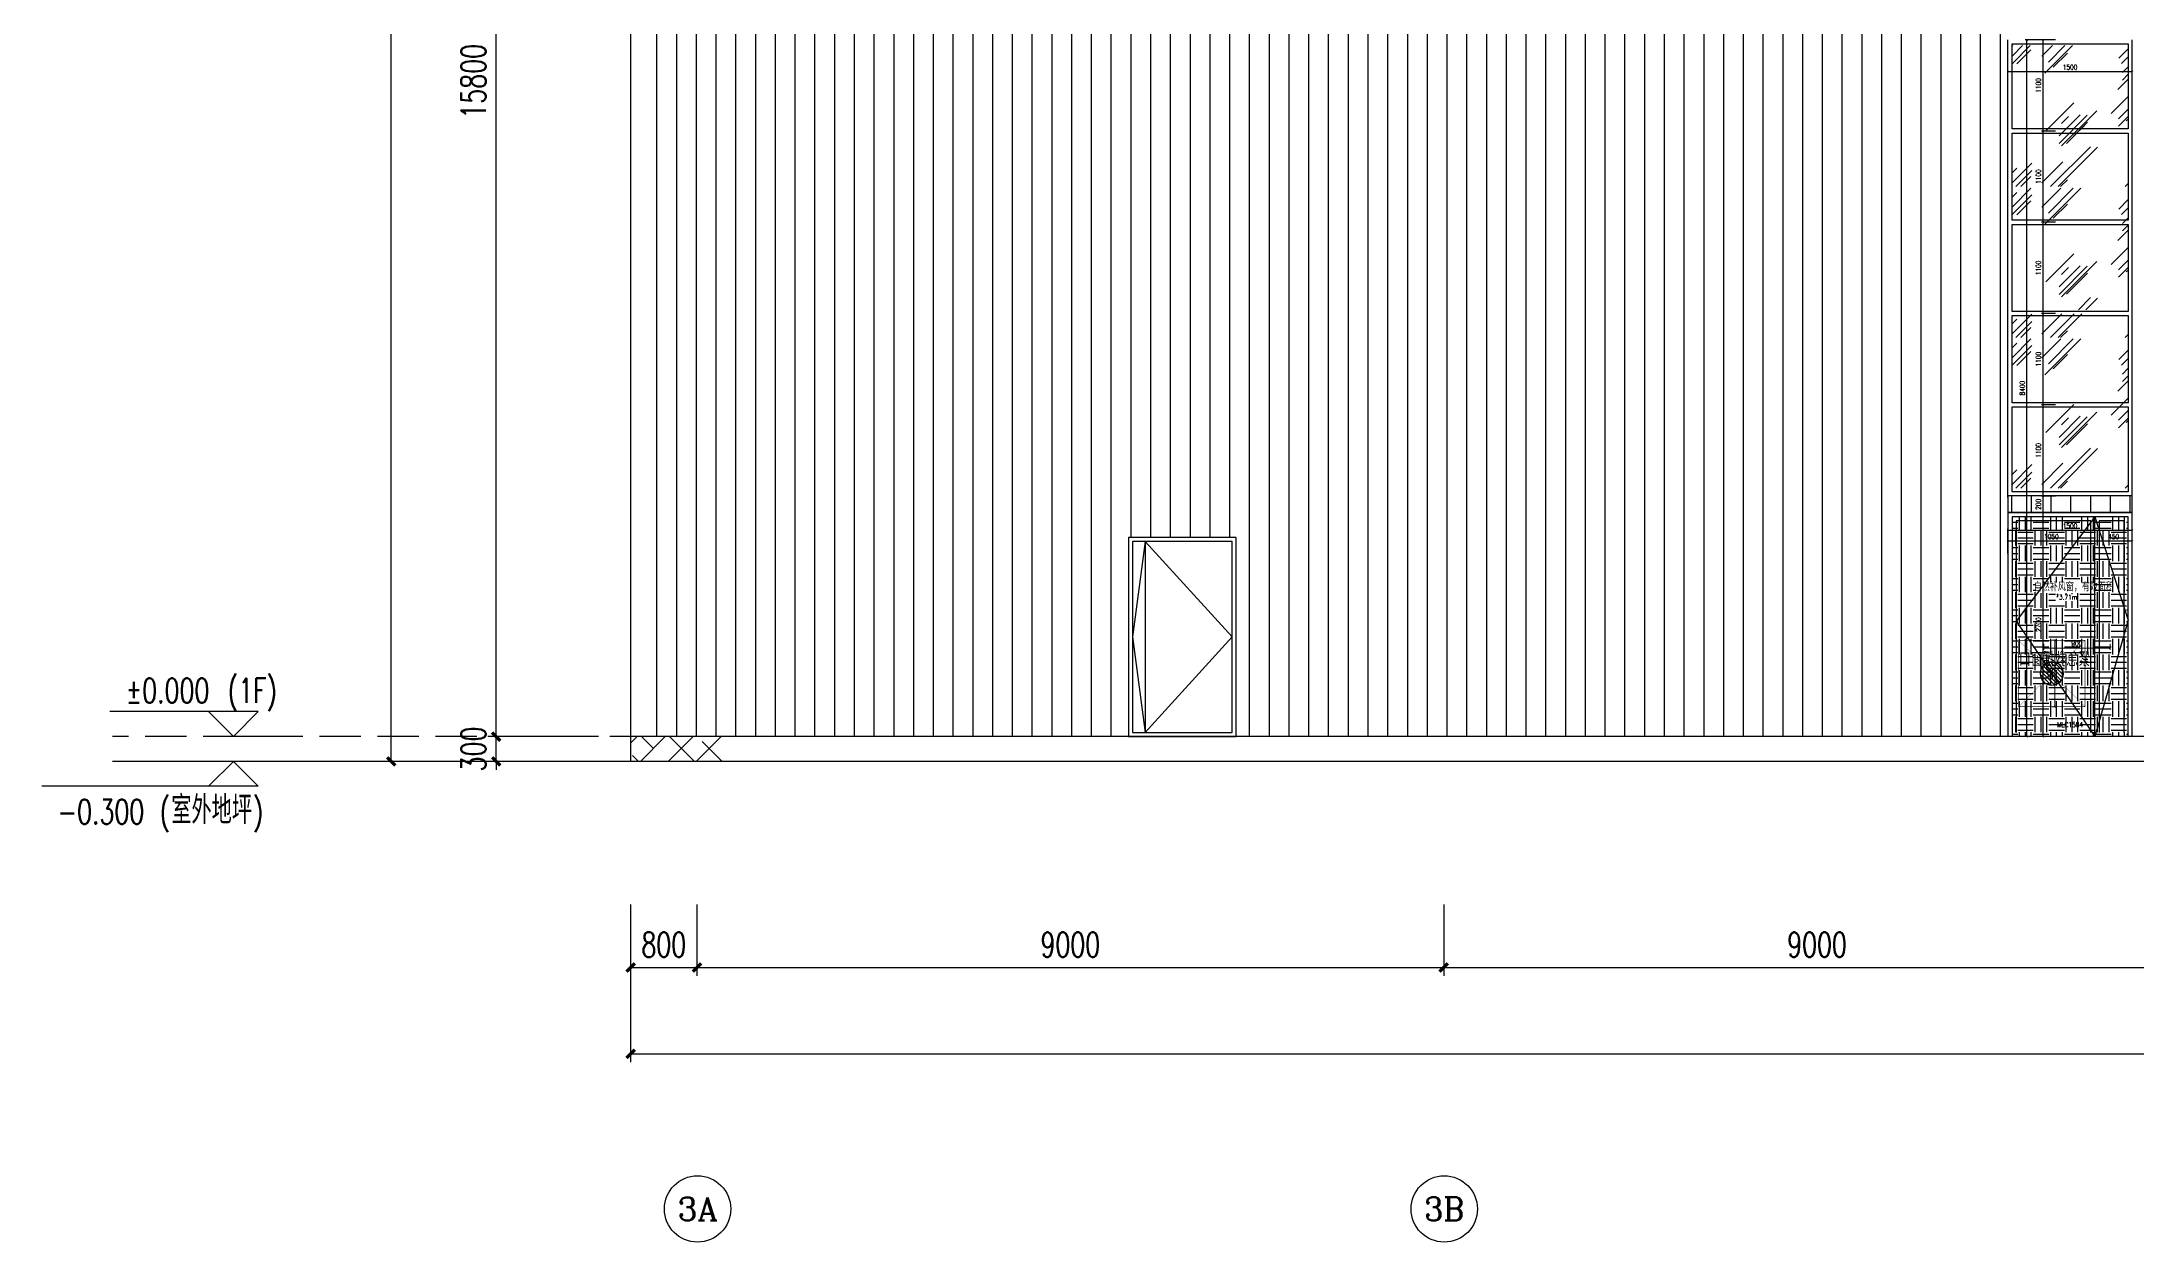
# Model space of a CAD drawing. Extents: x -2377130 to 293730, y -2 to 754590.
# Drawn here: x -24377 to 865, y 511142 to 525612 of the extents above; entities that cross this region are included whole.
import ezdxf
from ezdxf.enums import TextEntityAlignment as Align

# ---------------------------------------------------------------- set-up
doc = ezdxf.new("R2010")
doc.units = 0
doc.header["$LTSCALE"] = 1000
doc.header["$MEASUREMENT"] = 0
for name, pattern in [('__DASH', [0.35, 0.25, -0.1]), ('DASH', [0.35, 0.25, -0.1]), ('DOTE', [2.42, 2, -0.2, 0.02, -0.2])]:
    doc.linetypes.add(name, pattern=pattern)
doc.layers.get('Defpoints').update_dxf_attribs({"color": 210})
for name, color, linetype in [('A-AXIS-D', 1, 'Continuous'), ('A-AXIS-DOTE', 14, 'DOTE'), ('A-HATCH-2', 251, 'Continuous'), ('A-LIN-V', 9, 'Continuous'), ('A-WINDOW', 140, 'Continuous'), ('A-彩色打印层', 22, 'Continuous'), ('A-门窗表显示尺寸', 160, 'Continuous'), ('AS-WALL', 40, 'Continuous'), ('AXIS', 3, 'Continuous'), ('DIM_ELEV', 3, 'Continuous'), ('PUB_DIM', 3, 'Continuous'), ('PUB_TEXT', 7, 'Continuous'), ('SPACE', 7, 'Continuous'), ('SPACE_HATCH', 8, 'Continuous')]:
    doc.layers.add(name, color=color, linetype=linetype)
doc.layers.add('A-WALL-HATCH', color=8, linetype='Continuous', lineweight=13)
doc.styles.add('_TCH_AXIS', font='COMPLEX', dxfattribs={"bigfont": 'GBCBIG'})
doc.styles.add('_TCH_DIM', font='SIMPLEX', dxfattribs={"bigfont": 'GBCBIG'})
doc.styles.add('_TCH_DIM_T3', font='SIMPLEX', dxfattribs={"width": 0.705882, "bigfont": 'GBCBIG'})
doc.styles.add('_TCH_SPACE', font='SIMPLEX', dxfattribs={"height": 5, "bigfont": 'GBCBIG'})
doc.styles.add('A-DIM_T3', font='SIMPLEX', dxfattribs={"width": 0.705882, "bigfont": 'GBCBIG'})
doc.styles.add('A-STANDARD', font='SIMPLEX', dxfattribs={"bigfont": 'GBCBIG'})
doc.styles.add('STYLE1', font='')
doc.styles.get('STYLE1').set_extended_font_data('SimSun')
doc.dimstyles.new('_TCH_ARCH&&100', dxfattribs={"dimtxt": 297.5, "dimasz": 100, "dimexe": 100, "dimexo": 100, "dimgap": 126.25, "dimtad": 1, "dimdec": 0, "dimzin": 0, "dimdsep": 46, "dimtxsty": '_TCH_DIM_T3', "dimblk": 'ARCHTICK', "dimcen": 0.09, "dimclrt": 7, "dimazin": 2, "dimtfac": 1, "dimtdec": 0, "dimtix": 1, "dimtmove": 2, "dimatfit": 3, "dimfxl": 0, "dimtolj": 1, "dimtzin": 0, "dimarcsym": 0})
doc.dimstyles.new('_TCH_ARCH&&20', dxfattribs={"dimtxt": 59.5, "dimasz": 20, "dimexe": 20, "dimexo": 20, "dimgap": 25.25, "dimtad": 1, "dimdec": 0, "dimzin": 0, "dimdsep": 46, "dimtxsty": '_TCH_DIM_T3', "dimblk": 'ARCHTICK', "dimcen": 0.09, "dimclrt": 7, "dimazin": 2, "dimtfac": 1, "dimtdec": 0, "dimtix": 1, "dimtmove": 2, "dimatfit": 3, "dimfxl": 0, "dimtolj": 1, "dimtzin": 0, "dimarcsym": 0})
doc.dimstyles.new('A-DIM&&20', dxfattribs={"dimtxt": 59.5, "dimasz": 20, "dimexe": 20, "dimexo": 20, "dimgap": 25.25, "dimtad": 1, "dimdec": 0, "dimzin": 0, "dimdsep": 46, "dimtxsty": 'A-DIM_T3', "dimblk": 'ARCHTICK', "dimcen": 0.09, "dimclrt": 7, "dimazin": 2, "dimtfac": 1, "dimtdec": 0, "dimtix": 1, "dimtmove": 2, "dimatfit": 3, "dimfxl": 0, "dimtolj": 1, "dimtzin": 0, "dimarcsym": 0})

# ---------------------------------------------------------------- blocks, each defined once
blk = doc.blocks.new('_ArchTick')
at = {"color": 0, "linetype": 'ByBlock', "const_width": 0.4}
blk.add_lwpolyline([(-0.5, -0.5), (0.5, 0.5)], dxfattribs=at)
blk = doc.blocks.new('*D1897')
at = {"layer": 'A-AXIS-D', "color": 0, "lineweight": -2}
for p, q in [((-18933, 535737), (-20266, 535737)), ((-20166, 516937), (-20166, 535737)), ((-18933, 516937), (-20266, 516937))]:
    blk.add_line(p, q, dxfattribs=at)
at = {"layer": 'Defpoints', "color": 0}
for p in [(-20166, 535737), (-18833, 535737), (-18833, 516937)]:
    blk.add_point(p, dxfattribs=at)
at = {"layer": 'A-AXIS-D', "color": 0, "lineweight": -2, "xscale": 100, "yscale": 100, "zscale": 100}
for p, rotation in [((-20166, 535737), 90), ((-20166, 516937), 270)]:
    blk.add_blockref('_ArchTick', p, dxfattribs=dict(at, rotation=rotation))
at = {"layer": 'A-AXIS-D', "color": 7, "insert": (-20441, 526337), "char_height": 297.5, "attachment_point": 5, "rotation": 90, "style": '_TCH_DIM_T3'}
blk.add_mtext('\\A1;18800', dxfattribs=at)
blk = doc.blocks.new('*D1896')
at = {"layer": 'A-AXIS-D', "color": 0, "lineweight": -2}
for p, q in [((-17668, 517237), (-19001, 517237)), ((-18901, 517237), (-18901, 517337)), ((-18901, 516937), (-18901, 517237)), ((-17668, 516937), (-19001, 516937)), ((-18901, 516937), (-18901, 516837))]:
    blk.add_line(p, q, dxfattribs=at)
at = {"layer": 'Defpoints', "color": 0}
for p in [(-18901, 517237), (-17568, 517237), (-17568, 516937)]:
    blk.add_point(p, dxfattribs=at)
at = {"layer": 'A-AXIS-D', "color": 0, "lineweight": -2, "xscale": 100, "yscale": 100, "zscale": 100}
for p, rotation in [((-18901, 517237), 270), ((-18901, 516937), 90)]:
    blk.add_blockref('_ArchTick', p, dxfattribs=dict(at, rotation=rotation))
at = {"layer": 'A-AXIS-D', "color": 7, "insert": (-19176, 517087), "char_height": 297.5, "attachment_point": 5, "rotation": 90, "style": '_TCH_DIM_T3'}
blk.add_mtext('\\A1;300', dxfattribs=at)
blk = doc.blocks.new('*D1895')
at = {"layer": 'A-AXIS-D', "color": 0, "lineweight": -2}
for p, q in [((-17668, 533037), (-19001, 533037)), ((-18901, 517237), (-18901, 533037)), ((-17668, 517237), (-19001, 517237))]:
    blk.add_line(p, q, dxfattribs=at)
at = {"layer": 'Defpoints', "color": 0}
for p in [(-18901, 533037), (-17568, 533037), (-17568, 517237)]:
    blk.add_point(p, dxfattribs=at)
at = {"layer": 'A-AXIS-D', "color": 0, "lineweight": -2, "xscale": 100, "yscale": 100, "zscale": 100}
for p, rotation in [((-18901, 533037), 90), ((-18901, 517237), 270)]:
    blk.add_blockref('_ArchTick', p, dxfattribs=dict(at, rotation=rotation))
at = {"layer": 'A-AXIS-D', "color": 7, "insert": (-19176, 525137), "char_height": 297.5, "attachment_point": 5, "rotation": 90, "style": '_TCH_DIM_T3'}
blk.add_mtext('\\A1;15800', dxfattribs=at)
blk = doc.blocks.new('*D1877')
at = {"layer": 'A-AXIS-D', "color": 0, "lineweight": -2}
for p, q in [((-17281, 515211), (-17281, 513313)), ((168419, 515211), (168419, 513313)), ((-17281, 513413), (168419, 513413))]:
    blk.add_line(p, q, dxfattribs=at)
at = {"layer": 'Defpoints', "color": 0}
for p in [(-17281, 515311), (168419, 515311), (168419, 513413)]:
    blk.add_point(p, dxfattribs=at)
at = {"layer": 'A-AXIS-D', "color": 0, "lineweight": -2, "xscale": 100, "yscale": 100, "zscale": 100, "rotation": 180}
blk.add_blockref('_ArchTick', (-17281, 513413), dxfattribs=at)
at = {"layer": 'A-AXIS-D', "color": 0, "lineweight": -2, "xscale": 100, "yscale": 100, "zscale": 100}
blk.add_blockref('_ArchTick', (168419, 513413), dxfattribs=at)
at = {"layer": 'A-AXIS-D', "color": 7, "insert": (75569, 513688), "char_height": 297.5, "attachment_point": 5, "style": '_TCH_DIM_T3'}
blk.add_mtext('\\A1;185700', dxfattribs=at)
blk = doc.blocks.new('*D1857')
at = {"layer": 'A-AXIS-D', "color": 0, "lineweight": -2}
for p, q in [((-7481, 515211), (-7481, 514353)), ((1519, 515211), (1519, 514353)), ((-7481, 514453), (1519, 514453))]:
    blk.add_line(p, q, dxfattribs=at)
at = {"layer": 'Defpoints', "color": 0}
for p in [(-7481, 515311), (1519, 515311), (1519, 514453)]:
    blk.add_point(p, dxfattribs=at)
at = {"layer": 'A-AXIS-D', "color": 0, "lineweight": -2, "xscale": 100, "yscale": 100, "zscale": 100, "rotation": 180}
blk.add_blockref('_ArchTick', (-7481, 514453), dxfattribs=at)
at = {"layer": 'A-AXIS-D', "color": 0, "lineweight": -2, "xscale": 100, "yscale": 100, "zscale": 100}
blk.add_blockref('_ArchTick', (1519, 514453), dxfattribs=at)
at = {"layer": 'A-AXIS-D', "color": 7, "insert": (-2981, 514728), "char_height": 297.5, "attachment_point": 5, "style": '_TCH_DIM_T3'}
blk.add_mtext('\\A1;9000', dxfattribs=at)
blk = doc.blocks.new('*D1856')
at = {"layer": 'A-AXIS-D', "color": 0, "lineweight": -2}
for p, q in [((-16481, 515211), (-16481, 514353)), ((-7481, 515211), (-7481, 514353)), ((-16481, 514453), (-7481, 514453))]:
    blk.add_line(p, q, dxfattribs=at)
at = {"layer": 'Defpoints', "color": 0}
for p in [(-16481, 515311), (-7481, 515311), (-7481, 514453)]:
    blk.add_point(p, dxfattribs=at)
at = {"layer": 'A-AXIS-D', "color": 0, "lineweight": -2, "xscale": 100, "yscale": 100, "zscale": 100, "rotation": 180}
blk.add_blockref('_ArchTick', (-16481, 514453), dxfattribs=at)
at = {"layer": 'A-AXIS-D', "color": 0, "lineweight": -2, "xscale": 100, "yscale": 100, "zscale": 100}
blk.add_blockref('_ArchTick', (-7481, 514453), dxfattribs=at)
at = {"layer": 'A-AXIS-D', "color": 7, "insert": (-11981, 514728), "char_height": 297.5, "attachment_point": 5, "style": '_TCH_DIM_T3'}
blk.add_mtext('\\A1;9000', dxfattribs=at)
blk = doc.blocks.new('*D1855')
at = {"layer": 'A-AXIS-D', "color": 0, "lineweight": -2}
for p, q in [((-17281, 515211), (-17281, 514353)), ((-16481, 515211), (-16481, 514353)), ((-17281, 514453), (-16481, 514453))]:
    blk.add_line(p, q, dxfattribs=at)
at = {"layer": 'Defpoints', "color": 0}
for p in [(-17281, 515311), (-16481, 515311), (-16481, 514453)]:
    blk.add_point(p, dxfattribs=at)
at = {"layer": 'A-AXIS-D', "color": 0, "lineweight": -2, "xscale": 100, "yscale": 100, "zscale": 100, "rotation": 180}
blk.add_blockref('_ArchTick', (-17281, 514453), dxfattribs=at)
at = {"layer": 'A-AXIS-D', "color": 0, "lineweight": -2, "xscale": 100, "yscale": 100, "zscale": 100}
blk.add_blockref('_ArchTick', (-16481, 514453), dxfattribs=at)
at = {"layer": 'A-AXIS-D', "color": 7, "insert": (-16881, 514728), "char_height": 297.5, "attachment_point": 5, "style": '_TCH_DIM_T3'}
blk.add_mtext('\\A1;800', dxfattribs=at)
blk = doc.blocks.new('*D1640')
at = {"layer": 'A-门窗表显示尺寸', "color": 0, "lineweight": -2}
for p, q in [((-107, 520137), (-277, 520137)), ((-257, 519937), (-257, 520137)), ((-107, 519937), (-277, 519937))]:
    blk.add_line(p, q, dxfattribs=at)
at = {"layer": 'Defpoints', "color": 0}
for p in [(-257, 520137), (-87, 520137), (-87, 519937)]:
    blk.add_point(p, dxfattribs=at)
at = {"layer": 'A-门窗表显示尺寸', "color": 0, "lineweight": -2, "xscale": 20, "yscale": 20, "zscale": 20}
for p, rotation in [((-257, 520137), 90), ((-257, 519937), 270)]:
    blk.add_blockref('_ArchTick', p, dxfattribs=dict(at, rotation=rotation))
at = {"layer": 'A-门窗表显示尺寸', "color": 7, "insert": (-312, 520037), "char_height": 59.5, "attachment_point": 5, "rotation": 90, "style": '_TCH_DIM_T3'}
blk.add_mtext('\\A1;200', dxfattribs=at)
blk = doc.blocks.new('*D1641')
at = {"layer": 'A-门窗表显示尺寸', "color": 0, "lineweight": -2}
for p, q in [((-107, 521237), (-277, 521237)), ((-257, 520137), (-257, 521237)), ((-107, 520137), (-277, 520137))]:
    blk.add_line(p, q, dxfattribs=at)
at = {"layer": 'Defpoints', "color": 0}
for p in [(-257, 521237), (-87, 521237), (-87, 520137)]:
    blk.add_point(p, dxfattribs=at)
at = {"layer": 'A-门窗表显示尺寸', "color": 0, "lineweight": -2, "xscale": 20, "yscale": 20, "zscale": 20}
for p, rotation in [((-257, 521237), 90), ((-257, 520137), 270)]:
    blk.add_blockref('_ArchTick', p, dxfattribs=dict(at, rotation=rotation))
at = {"layer": 'A-门窗表显示尺寸', "color": 7, "insert": (-312, 520687), "char_height": 59.5, "attachment_point": 5, "rotation": 90, "style": '_TCH_DIM_T3'}
blk.add_mtext('\\A1;1100', dxfattribs=at)
blk = doc.blocks.new('*D1642')
at = {"layer": 'A-门窗表显示尺寸', "color": 0, "lineweight": -2}
for p, q in [((-107, 522337), (-277, 522337)), ((-257, 521237), (-257, 522337)), ((-107, 521237), (-277, 521237))]:
    blk.add_line(p, q, dxfattribs=at)
at = {"layer": 'Defpoints', "color": 0}
for p in [(-257, 522337), (-87, 522337), (-87, 521237)]:
    blk.add_point(p, dxfattribs=at)
at = {"layer": 'A-门窗表显示尺寸', "color": 0, "lineweight": -2, "xscale": 20, "yscale": 20, "zscale": 20}
for p, rotation in [((-257, 522337), 90), ((-257, 521237), 270)]:
    blk.add_blockref('_ArchTick', p, dxfattribs=dict(at, rotation=rotation))
at = {"layer": 'A-门窗表显示尺寸', "color": 7, "insert": (-312, 521787), "char_height": 59.5, "attachment_point": 5, "rotation": 90, "style": '_TCH_DIM_T3'}
blk.add_mtext('\\A1;1100', dxfattribs=at)
blk = doc.blocks.new('*D1643')
at = {"layer": 'A-门窗表显示尺寸', "color": 0, "lineweight": -2}
for p, q in [((-107, 523437), (-277, 523437)), ((-257, 522337), (-257, 523437)), ((-107, 522337), (-277, 522337))]:
    blk.add_line(p, q, dxfattribs=at)
at = {"layer": 'Defpoints', "color": 0}
for p in [(-257, 523437), (-87, 523437), (-87, 522337)]:
    blk.add_point(p, dxfattribs=at)
at = {"layer": 'A-门窗表显示尺寸', "color": 0, "lineweight": -2, "xscale": 20, "yscale": 20, "zscale": 20}
for p, rotation in [((-257, 523437), 90), ((-257, 522337), 270)]:
    blk.add_blockref('_ArchTick', p, dxfattribs=dict(at, rotation=rotation))
at = {"layer": 'A-门窗表显示尺寸', "color": 7, "insert": (-312, 522887), "char_height": 59.5, "attachment_point": 5, "rotation": 90, "style": '_TCH_DIM_T3'}
blk.add_mtext('\\A1;1100', dxfattribs=at)
blk = doc.blocks.new('*D1644')
at = {"layer": 'A-门窗表显示尺寸', "color": 0, "lineweight": -2}
for p, q in [((-107, 524537), (-277, 524537)), ((-257, 523437), (-257, 524537)), ((-107, 523437), (-277, 523437))]:
    blk.add_line(p, q, dxfattribs=at)
at = {"layer": 'Defpoints', "color": 0}
for p in [(-257, 524537), (-87, 524537), (-87, 523437)]:
    blk.add_point(p, dxfattribs=at)
at = {"layer": 'A-门窗表显示尺寸', "color": 0, "lineweight": -2, "xscale": 20, "yscale": 20, "zscale": 20}
for p, rotation in [((-257, 524537), 90), ((-257, 523437), 270)]:
    blk.add_blockref('_ArchTick', p, dxfattribs=dict(at, rotation=rotation))
at = {"layer": 'A-门窗表显示尺寸', "color": 7, "insert": (-312, 523987), "char_height": 59.5, "attachment_point": 5, "rotation": 90, "style": '_TCH_DIM_T3'}
blk.add_mtext('\\A1;1100', dxfattribs=at)
blk = doc.blocks.new('*D1645')
at = {"layer": 'A-门窗表显示尺寸', "color": 0, "lineweight": -2}
for p, q in [((-107, 525637), (-277, 525637)), ((-257, 524537), (-257, 525637)), ((-107, 524537), (-277, 524537))]:
    blk.add_line(p, q, dxfattribs=at)
at = {"layer": 'Defpoints', "color": 0}
for p in [(-257, 525637), (-87, 525637), (-87, 524537)]:
    blk.add_point(p, dxfattribs=at)
at = {"layer": 'A-门窗表显示尺寸', "color": 0, "lineweight": -2, "xscale": 20, "yscale": 20, "zscale": 20}
for p, rotation in [((-257, 525637), 90), ((-257, 524537), 270)]:
    blk.add_blockref('_ArchTick', p, dxfattribs=dict(at, rotation=rotation))
at = {"layer": 'A-门窗表显示尺寸', "color": 7, "insert": (-312, 525087), "char_height": 59.5, "attachment_point": 5, "rotation": 90, "style": '_TCH_DIM_T3'}
blk.add_mtext('\\A1;1100', dxfattribs=at)
blk = doc.blocks.new('*D1646')
at = {"layer": 'A-门窗表显示尺寸', "color": 0, "lineweight": -2}
for p, q in [((-127, 525637), (-471, 525637)), ((-451, 517237), (-451, 525637)), ((-127, 517237), (-471, 517237))]:
    blk.add_line(p, q, dxfattribs=at)
at = {"layer": 'Defpoints', "color": 0}
for p in [(-451, 525637), (-107, 525637), (-107, 517237)]:
    blk.add_point(p, dxfattribs=at)
at = {"layer": 'A-门窗表显示尺寸', "color": 0, "lineweight": -2, "xscale": 20, "yscale": 20, "zscale": 20}
for p, rotation in [((-451, 525637), 90), ((-451, 517237), 270)]:
    blk.add_blockref('_ArchTick', p, dxfattribs=dict(at, rotation=rotation))
at = {"layer": 'A-门窗表显示尺寸', "color": 7, "insert": (-506, 521437), "char_height": 59.5, "attachment_point": 5, "rotation": 90, "style": '_TCH_DIM_T3'}
blk.add_mtext('\\A1;8400', dxfattribs=at)
blk = doc.blocks.new('*D1647')
at = {"layer": 'A-门窗表显示尺寸', "color": 0, "lineweight": -2}
for p, q in [((-681, 525103), (-681, 525272)), ((819, 525252), (-681, 525252)), ((819, 525103), (819, 525272))]:
    blk.add_line(p, q, dxfattribs=at)
at = {"layer": 'Defpoints', "color": 0}
for p in [(-681, 525252), (-681, 525083), (819, 525083)]:
    blk.add_point(p, dxfattribs=at)
at = {"layer": 'A-门窗表显示尺寸', "color": 0, "lineweight": -2, "xscale": 20, "yscale": 20, "zscale": 20, "rotation": 180}
blk.add_blockref('_ArchTick', (-681, 525252), dxfattribs=at)
at = {"layer": 'A-门窗表显示尺寸', "color": 0, "lineweight": -2, "xscale": 20, "yscale": 20, "zscale": 20}
blk.add_blockref('_ArchTick', (819, 525252), dxfattribs=at)
at = {"layer": 'A-门窗表显示尺寸', "color": 7, "insert": (69, 525307), "char_height": 59.5, "attachment_point": 5, "style": 'A-DIM_T3'}
blk.add_mtext('\\A1;1500', dxfattribs=at)
blk = doc.blocks.new('*D636')
at = {"layer": 'Defpoints', "color": 0}
for p in [(-1646821, 507410), (-1646021, 507410), (-1646021, 507337)]:
    blk.add_point(p, dxfattribs=at)
at = {"layer": 'PUB_DIM', "color": 0, "lineweight": -2}
for p, q in [((-1646821, 507390), (-1646821, 507317)), ((-1646021, 507390), (-1646021, 507317)), ((-1646821, 507337), (-1646021, 507337))]:
    blk.add_line(p, q, dxfattribs=at)
at = {"layer": 'PUB_DIM', "color": 0, "lineweight": -2, "xscale": 20, "yscale": 20, "zscale": 20, "rotation": 180}
blk.add_blockref('_ArchTick', (-1646821, 507337), dxfattribs=at)
at = {"layer": 'PUB_DIM', "color": 0, "lineweight": -2, "xscale": 20, "yscale": 20, "zscale": 20}
blk.add_blockref('_ArchTick', (-1646021, 507337), dxfattribs=at)
at = {"layer": 'PUB_DIM', "color": 7, "insert": (-1646421, 507392), "char_height": 59.5, "attachment_point": 5, "style": '_TCH_DIM_T3'}
blk.add_mtext('\\A1;800', dxfattribs=at)
blk = doc.blocks.new('*D637')
at = {"layer": 'Defpoints', "color": 0}
for p in [(-1646740, 507431), (-1646688, 507431), (-1646740, 506631)]:
    blk.add_point(p, dxfattribs=at)
at = {"layer": 'PUB_DIM', "color": 0, "lineweight": -2}
for p, q in [((-1646720, 507431), (-1646668, 507431)), ((-1646688, 506631), (-1646688, 507431)), ((-1646720, 506631), (-1646668, 506631))]:
    blk.add_line(p, q, dxfattribs=at)
at = {"layer": 'PUB_DIM', "color": 0, "lineweight": -2, "xscale": 20, "yscale": 20, "zscale": 20}
for p, rotation in [((-1646688, 507431), 90), ((-1646688, 506631), 270)]:
    blk.add_blockref('_ArchTick', p, dxfattribs=dict(at, rotation=rotation))
at = {"layer": 'PUB_DIM', "color": 7, "insert": (-1646743, 507031), "char_height": 59.5, "attachment_point": 5, "rotation": 90, "style": '_TCH_DIM_T3'}
blk.add_mtext('\\A1;800', dxfattribs=at)
blk = doc.blocks.new('*D1648')
at = {"layer": 'A-门窗表显示尺寸', "color": 0, "lineweight": -2}
for p, q in [((-121, 519937), (-277, 519937)), ((-257, 517237), (-257, 519937)), ((-121, 517237), (-277, 517237))]:
    blk.add_line(p, q, dxfattribs=at)
at = {"layer": 'Defpoints', "color": 0}
for p in [(-257, 519937), (-101, 519937), (-101, 517237)]:
    blk.add_point(p, dxfattribs=at)
at = {"layer": 'A-门窗表显示尺寸', "color": 0, "lineweight": -2, "xscale": 20, "yscale": 20, "zscale": 20}
for p, rotation in [((-257, 519937), 90), ((-257, 517237), 270)]:
    blk.add_blockref('_ArchTick', p, dxfattribs=dict(at, rotation=rotation))
at = {"layer": 'A-门窗表显示尺寸', "color": 7, "insert": (-312, 518587), "char_height": 59.5, "attachment_point": 5, "rotation": 90, "style": 'A-DIM_T3'}
blk.add_mtext('\\A1;2700', dxfattribs=at)
blk = doc.blocks.new('*D1649')
at = {"layer": 'A-门窗表显示尺寸', "color": 0, "lineweight": -2}
for p, q in [((369, 519443), (369, 519612)), ((819, 519592), (369, 519592)), ((819, 519443), (819, 519612))]:
    blk.add_line(p, q, dxfattribs=at)
at = {"layer": 'Defpoints', "color": 0}
for p in [(369, 519592), (369, 519423), (819, 519423)]:
    blk.add_point(p, dxfattribs=at)
at = {"layer": 'A-门窗表显示尺寸', "color": 0, "lineweight": -2, "xscale": 20, "yscale": 20, "zscale": 20, "rotation": 180}
blk.add_blockref('_ArchTick', (369, 519592), dxfattribs=at)
at = {"layer": 'A-门窗表显示尺寸', "color": 0, "lineweight": -2, "xscale": 20, "yscale": 20, "zscale": 20}
blk.add_blockref('_ArchTick', (819, 519592), dxfattribs=at)
at = {"layer": 'A-门窗表显示尺寸', "color": 7, "insert": (594, 519647), "char_height": 59.5, "attachment_point": 5, "style": 'A-DIM_T3'}
blk.add_mtext('\\A1;450', dxfattribs=at)
blk = doc.blocks.new('*D1650')
at = {"layer": 'A-门窗表显示尺寸', "color": 0, "lineweight": -2}
for p, q in [((-681, 519443), (-681, 519612)), ((369, 519592), (-681, 519592)), ((369, 519443), (369, 519612))]:
    blk.add_line(p, q, dxfattribs=at)
at = {"layer": 'Defpoints', "color": 0}
for p in [(-681, 519592), (-681, 519423), (369, 519423)]:
    blk.add_point(p, dxfattribs=at)
at = {"layer": 'A-门窗表显示尺寸', "color": 0, "lineweight": -2, "xscale": 20, "yscale": 20, "zscale": 20}
for p, rotation in [((-681, 519592), 180.0000000000032), ((369, 519592), 3.117506253147439e-12)]:
    blk.add_blockref('_ArchTick', p, dxfattribs=dict(at, rotation=rotation))
at = {"layer": 'A-门窗表显示尺寸', "color": 7, "insert": (-156, 519647), "char_height": 59.5, "attachment_point": 5, "style": 'A-DIM_T3'}
blk.add_mtext('\\A1;1050', dxfattribs=at)
blk = doc.blocks.new('*D1651')
at = {"layer": 'A-门窗表显示尺寸', "color": 0, "lineweight": -2}
for p, q in [((-681, 519573), (-681, 519742)), ((819, 519573), (819, 519742)), ((819, 519722), (-681, 519722))]:
    blk.add_line(p, q, dxfattribs=at)
at = {"layer": 'Defpoints', "color": 0}
for p in [(-681, 519722), (-681, 519553), (819, 519553)]:
    blk.add_point(p, dxfattribs=at)
at = {"layer": 'A-门窗表显示尺寸', "color": 0, "lineweight": -2, "xscale": 20, "yscale": 20, "zscale": 20}
for p, rotation in [((-681, 519722), 180.0000000000022), ((819, 519722), 2.238209617644316e-12)]:
    blk.add_blockref('_ArchTick', p, dxfattribs=dict(at, rotation=rotation))
at = {"layer": 'A-门窗表显示尺寸', "color": 7, "insert": (69, 519777), "char_height": 59.5, "attachment_point": 5, "style": 'A-DIM_T3'}
blk.add_mtext('\\A1;1500', dxfattribs=at)
blk = doc.blocks.new('w4243')
at = {"layer": 'A-彩色打印层'}
h = blk.add_hatch(dxfattribs=at)
h.set_pattern_fill('ANSI31', color=8, scale=20)
h.set_pattern_definition([(45, (-3059238.806, -1095315.762), (-22.4506403, 22.4506403), [])])
edge = h.paths.add_edge_path()
edge.add_arc((-1646421.1, 507031.1), 140.7, 0, 360)
at = {"layer": 'A-彩色打印层', "color": 8, "linetype": 'DASH', "const_width": 5}
blk.add_lwpolyline([(-1646821.1, 507431.1), (-1646021.1, 507431.1), (-1646021.1, 506631.1), (-1646821.1, 506631.1)], close=True, dxfattribs=at)
for points in [[(-1646821.1, 507431.1), (-1646021.1, 506631.1)], [(-1646021.1, 507431.1), (-1646821.1, 506631.1)]]:
    blk.add_lwpolyline(points, dxfattribs=at)
at = {"layer": 'A-彩色打印层', "color": 8, "ltscale": 0.5}
blk.add_circle((-1646421.1, 507031.1), 140.7, dxfattribs=at)
at = {"layer": 'AXIS', "color": 8, "linetype": 'Continuous', "style": 'STYLE1', "width": 0.7}
blk.add_text('紧急救援窗口', height=150, dxfattribs=at).set_placement((-1646882.7, 507134))
at = {"layer": 'PUB_DIM', "color": 8}
for p1, p2, distance, picture, middle in [((-1646821.1, 507410), (-1646021.1, 507410), -73.3, '*D636', (-1646421.1, 507391.7)), ((-1646739.9, 506631.1), (-1646739.9, 507431.1), -51.4, '*D637', (-1646743.4, 507031.1))]:
    dim = blk.add_aligned_dim(p1=p1, p2=p2, distance=distance, dimstyle='_TCH_ARCH&&20', dxfattribs=at)
    dim.commit()
    dim.dimension.update_dxf_attribs({"geometry": picture, "text_midpoint": middle})

msp = doc.modelspace()

# ---------------------------------------------------------------- hatches: boundary and pattern name
at = {"layer": 'A-HATCH-2'}
h = msp.add_hatch(dxfattribs=at)
h.set_pattern_fill('ANSI31', color=8, scale=150, angle=45)
h.set_pattern_definition([(90, (-63500, -100), (-238.125, 0), [])])
h.paths.add_polyline_path([(819.3, 520137.5), (-680.7, 520137.5), (-680.7, 519937.5), (819.3, 519937.5)])
at = {"layer": 'A-WALL-HATCH'}
h = msp.add_hatch(dxfattribs=at)
h.set_pattern_fill('玻璃2', color=8, scale=100)
h.set_pattern_definition([(45, (2950370, 40), (0, 1527.35065), [600, -360, 600, -360, 240, -523.28157]), (45, (2950340, 70), (0, 1527.35065), [480, -600, 360, -360, 420, -463.28157]), (45, (2950340, 160), (0, 1527.35065), [360, -720, 240, -360, 540, -463.28157]), (45, (2950430, 70), (0, 1527.35065), [360, -720, 300, -1303.2815]), (45, (2950520, 160), (0, 1527.35065), [180, -900, 120, -1483.2815]), (45, (2950370, 310), (0, 1527.35065), [120, -900, 120, -480, 300, -763.28157]), (45, (2950910, 220), (0, 1527.35065), [600, -900, 720, -475.28157]), (45, (2950910, 130), (0, 1527.35065), [840, -600, 900, -355.28157]), (45, (2951060, 250), (0, -1697.05627), [600, -840, 480, -763.28157]), (45, (2950970, 430), (0, 1527.35065), [300, -1200, 360, -823.28157]), (45, (2951150, 340), (0, 1527.35065), [240, -1200, 240, -1003.2815])])
h.paths.add_polyline_path([(769.3, 523867.5), (-630.7, 523867.5), (-630.7, 525567.5), (769.3, 525567.5)])
h = msp.add_hatch(dxfattribs=at)
h.set_pattern_fill('玻璃2', color=8, scale=100)
h.set_pattern_definition([(45, (2950370, -1780), (0, 1527.35065), [600, -360, 600, -360, 240, -523.28157]), (45, (2950340, -1750), (0, 1527.35065), [480, -600, 360, -360, 420, -463.28157]), (45, (2950340, -1660), (0, 1527.35065), [360, -720, 240, -360, 540, -463.28157]), (45, (2950430, -1750), (0, 1527.35065), [360, -720, 300, -1303.2815]), (45, (2950520, -1660), (0, 1527.35065), [180, -900, 120, -1483.2815]), (45, (2950370, -1510), (0, 1527.35065), [120, -900, 120, -480, 300, -763.28157]), (45, (2950910, -1600), (0, 1527.35065), [600, -900, 720, -475.28157]), (45, (2950910, -1690), (0, 1527.35065), [840, -600, 900, -355.28157]), (45, (2951060, -1570), (0, -1697.05627), [600, -840, 480, -763.28157]), (45, (2950970, -1390), (0, 1527.35065), [300, -1200, 360, -823.28157]), (45, (2951150, -1480), (0, 1527.35065), [240, -1200, 240, -1003.2815])])
h.paths.add_polyline_path([(-630.7, 522332.5), (769.3, 522332.5), (769.3, 522047.5), (-630.7, 522047.5)])
h.paths.add_polyline_path([(769.3, 522382.5), (-630.7, 522382.5), (-630.7, 523847.5), (769.3, 523847.5)])
h = msp.add_hatch(dxfattribs=at)
h.set_pattern_fill('玻璃2', color=8, scale=100)
h.set_pattern_definition([(45, (2950370, -3595), (0, 1527.35065), [600, -360, 600, -360, 240, -523.28157]), (45, (2950340, -3565), (0, 1527.35065), [480, -600, 360, -360, 420, -463.28157]), (45, (2950340, -3475), (0, 1527.35065), [360, -720, 240, -360, 540, -463.28157]), (45, (2950430, -3565), (0, 1527.35065), [360, -720, 300, -1303.2815]), (45, (2950520, -3475), (0, 1527.35065), [180, -900, 120, -1483.2815]), (45, (2950370, -3325), (0, 1527.35065), [120, -900, 120, -480, 300, -763.28157]), (45, (2950910, -3415), (0, 1527.35065), [600, -900, 720, -475.28157]), (45, (2950910, -3505), (0, 1527.35065), [840, -600, 900, -355.28157]), (45, (2951060, -3385), (0, -1697.05627), [600, -840, 480, -763.28157]), (45, (2950970, -3205), (0, 1527.35065), [300, -1200, 360, -823.28157]), (45, (2951150, -3295), (0, 1527.35065), [240, -1200, 240, -1003.2815])])
h.paths.add_polyline_path([(769.3, 520232.5), (-630.7, 520232.5), (-630.7, 522032.5), (769.3, 522032.5)])
at = {"layer": 'SPACE_HATCH'}
h = msp.add_hatch(dxfattribs=at)
h.set_pattern_fill('土壤', color=8, scale=50, style=0)
h.set_pattern_definition([(0, (0, 0), (187.5, 187.5), [187.5, -187.5]), (0, (0, 70.31), (187.5, 187.5), [187.5, -187.5]), (0, (0, 140.62), (187.5, 187.5), [187.5, -187.5]), (90, (23.44, 164.06), (-187.5, 187.5), [187.5, -187.5]), (90, (93.75, 164.06), (-187.5, 187.5), [187.5, -187.5]), (90, (164.06, 164.06), (-187.5, 187.5), [187.5, -187.5])])
h.paths.add_polyline_path([(-630.7, 517237.5), (769.3, 517237.5), (769.3, 519887.5), (-630.7, 519887.5)])
h.paths.add_polyline_path([(359.6, 518964), (-344.9, 518964), (-344.9, 519094), (359.6, 519094)])
h.paths.add_polyline_path([(120.7, 518870.8), (-104.7, 518870.8), (-104.7, 518955), (120.7, 518955)])

# ---------------------------------------------------------------- linework, layer by layer
at = {"layer": 'A-AXIS-D', "color": 8}
for centre in [(-16474.4, 511541.7), (-7474.4, 511541.7)]:
    msp.add_circle(centre, 400, dxfattribs=at)
at = {"layer": 'A-AXIS-DOTE', "color": 8, "linetype": '__DASH', "ltscale": 2}
msp.add_line((176167.5, 517237.5), (-23524.5, 517237.5), dxfattribs=at)
at = {"layer": 'A-HATCH-2', "color": 8, "linetype": 'Continuous'}
for p, q in [((-16963.8, 517237.5), (-16963.8, 535687.5)), ((-16725.7, 517237.5), (-16725.7, 535687.5)), ((-16487.5, 517237.5), (-16487.5, 535687.5)), ((-16249.4, 517237.5), (-16249.4, 535687.5)), ((-16011.3, 517237.5), (-16011.3, 535687.5)), ((-15773.2, 517237.5), (-15773.2, 535687.5)), ((-15535, 517237.5), (-15535, 535687.5)), ((-15296.9, 517237.5), (-15296.9, 535687.5)), ((-15058.8, 517237.5), (-15058.8, 535687.5)), ((-14820.7, 517237.5), (-14820.7, 535687.5)), ((-14582.5, 517237.5), (-14582.5, 535687.5)), ((-14344.4, 517237.5), (-14344.4, 535687.5)), ((-14106.3, 517237.5), (-14106.3, 535687.5)), ((-13868.2, 517237.5), (-13868.2, 535687.5)), ((-13630, 517237.5), (-13630, 535687.5)), ((-13391.9, 517237.5), (-13391.9, 535687.5)), ((-13153.8, 517237.5), (-13153.8, 535687.5)), ((-12915.7, 517237.5), (-12915.7, 535687.5)), ((-12677.5, 517237.5), (-12677.5, 535687.5)), ((-12439.4, 517237.5), (-12439.4, 535687.5)), ((-12201.3, 517237.5), (-12201.3, 535687.5)), ((-11963.2, 517237.5), (-11963.2, 535687.5)), ((-11725, 517237.5), (-11725, 535687.5)), ((-11486.9, 517237.5), (-11486.9, 535687.5)), ((-11248.8, 519637.5), (-11248.8, 535687.5)), ((-11010.7, 519637.5), (-11010.7, 535687.5)), ((-10772.5, 519637.5), (-10772.5, 535687.5)), ((-10534.4, 519637.5), (-10534.4, 535687.5)), ((-10296.3, 519637.5), (-10296.3, 535687.5)), ((-10058.2, 519637.5), (-10058.2, 535687.5)), ((-9820, 517237.5), (-9820, 535687.5)), ((-9581.9, 517237.5), (-9581.9, 535687.5)), ((-9343.8, 517237.5), (-9343.8, 535687.5)), ((-9105.7, 517237.5), (-9105.7, 535687.5)), ((-8867.5, 517237.5), (-8867.5, 535687.5)), ((-8629.4, 517237.5), (-8629.4, 535687.5)), ((-8391.3, 517237.5), (-8391.3, 535687.5)), ((-8153.2, 517237.5), (-8153.2, 535687.5)), ((-7915, 517237.5), (-7915, 535687.5)), ((-7676.9, 517237.5), (-7676.9, 535687.5)), ((-7438.8, 517237.5), (-7438.8, 535687.5)), ((-7200.7, 517237.5), (-7200.7, 535687.5)), ((-6962.5, 517237.5), (-6962.5, 535687.5)), ((-6724.4, 517237.5), (-6724.4, 535687.5)), ((-6486.3, 517237.5), (-6486.3, 535687.5)), ((-6248.2, 517237.5), (-6248.2, 535687.5)), ((-6010, 517237.5), (-6010, 535687.5)), ((-5771.9, 517237.5), (-5771.9, 535687.5)), ((-5533.8, 517237.5), (-5533.8, 535687.5)), ((-5295.7, 517237.5), (-5295.7, 535687.5)), ((-5057.5, 517237.5), (-5057.5, 535687.5)), ((-4819.4, 517237.5), (-4819.4, 535687.5)), ((-4581.3, 517237.5), (-4581.3, 535687.5)), ((-4343.2, 517237.5), (-4343.2, 535687.5)), ((-4105, 517237.5), (-4105, 535687.5)), ((-3866.9, 517237.5), (-3866.9, 535687.5)), ((-3628.8, 517237.5), (-3628.8, 535687.5)), ((-3390.7, 517237.5), (-3390.7, 535687.5)), ((-3152.5, 517237.5), (-3152.5, 535687.5)), ((-2914.4, 517237.5), (-2914.4, 535687.5)), ((-2676.3, 517237.5), (-2676.3, 535687.5)), ((-2438.2, 517237.5), (-2438.2, 535687.5)), ((-2200, 517237.5), (-2200, 535687.5)), ((-1961.9, 517237.5), (-1961.9, 535687.5)), ((-1723.8, 517237.5), (-1723.8, 535687.5)), ((-1485.7, 517237.5), (-1485.7, 535687.5)), ((-1247.5, 517237.5), (-1247.5, 535687.5)), ((-1009.4, 517237.5), (-1009.4, 535687.5)), ((-771.3, 517237.5), (-771.3, 535687.5)), ((-17280.7, 517156.8), (-17200, 517237.5)), ((-17163.3, 516937.5), (-16863.3, 517237.5)), ((-17006.4, 517094.4), (-17149.4, 517237.5)), ((-16826.5, 516937.5), (-16526.5, 517237.5)), ((-16512.7, 516937.5), (-16812.7, 517237.5)), ((-16489.8, 516937.5), (-16189.8, 517237.5)), ((-17186.2, 516937.5), (-17258.9, 517010.2)), ((-16175.9, 516937.5), (-16417, 517178.6))]:
    msp.add_line(p, q, dxfattribs=at)
at = {"layer": 'A-HATCH-2', "color": 8}
msp.add_lwpolyline([(-11080.7, 519587.5), (-11230.7, 518437.5), (-11080.7, 517287.5), (-10030.7, 518437.5), (-11080.7, 519587.5)], dxfattribs=at)
at = {"layer": 'A-LIN-V', "color": 8}
for p, q in [((-17280.7, 535737.5), (-17280.7, 516937.5)), ((819.3, 520137.5), (-580.7, 520137.5)), ((168419.3, 517237.5), (-17280.7, 517237.5))]:
    msp.add_line(p, q, dxfattribs=at)
at = {"layer": 'A-WALL-HATCH', "color": 8}
msp.add_line((-456.7, 519937.5), (-456.7, 520137.5), dxfattribs=at)
at = {"layer": 'A-WINDOW', "color": 8}
for p, q in [((-680.7, 520117.5), (-680.7, 525637.5)), ((819.3, 520117.5), (819.3, 525637.5)), ((819.3, 520137.5), (-680.7, 520137.5)), ((819.3, 519937.5), (-680.7, 519937.5)), ((-680.7, 519937.5), (-680.7, 517237.5)), ((369.3, 519887.5), (-630.7, 519887.5)), ((-630.7, 519887.5), (-630.7, 517237.5)), ((318.9, 519837.5), (-580.7, 519837.5)), ((-580.7, 519837.5), (-580.7, 517287.5)), ((318.9, 517287.5), (318.9, 519837.5)), ((369.3, 517237.5), (369.3, 519887.5)), ((769.3, 519887.5), (369.3, 519887.5)), ((419.3, 519837.5), (419.3, 517287.5)), ((719.3, 519837.5), (419.3, 519837.5)), ((719.3, 517287.5), (719.3, 519837.5)), ((769.3, 517237.5), (769.3, 519887.5)), ((819.3, 517237.5), (819.3, 519937.5)), ((-11080.7, 519587.5), (-11080.7, 517287.5))]:
    msp.add_line(p, q, dxfattribs=at)
for points in [[(769.3, 524562.5), (-630.7, 524562.5), (-630.7, 525587.5), (769.3, 525587.5)], [(769.3, 523462.5), (-630.7, 523462.5), (-630.7, 524512.5), (769.3, 524512.5)], [(769.3, 522362.5), (-630.7, 522362.5), (-630.7, 523412.5), (769.3, 523412.5)], [(769.3, 522312.5), (769.3, 521262.5), (-630.7, 521262.5), (-630.7, 522312.5)], [(769.3, 520187.5), (-630.7, 520187.5), (-630.7, 521212.5), (769.3, 521212.5)], [(819.3, 520137.5), (-680.7, 520137.5), (-680.7, 519937.5), (819.3, 519937.5)], [(-11280.7, 519637.5), (-11280.7, 517237.5), (-9980.7, 517237.5), (-9980.7, 519637.5)], [(-11230.7, 519587.5), (-11230.7, 517287.5), (-10030.7, 517287.5), (-10030.7, 519587.5)]]:
    msp.add_lwpolyline(points, close=True, dxfattribs=at)
for points in [[(369.3, 519887.5), (-580.7, 518630), (369.3, 517237.5)], [(369.3, 519887.5), (769.3, 518640), (369.3, 517237.5)]]:
    msp.add_lwpolyline(points, dxfattribs=at)
at = {"layer": 'AS-WALL', "color": 8}
msp.add_line((176167.5, 516937.5), (-23524.5, 516937.5), dxfattribs=at)
at = {"layer": 'DIM_ELEV', "color": 8}
for p, q in [((-21768.7, 517537.5), (-23556.7, 517537.5)), ((-22068.7, 517237.5), (-22368.7, 517537.5)), ((-22068.7, 517237.5), (-21768.7, 517537.5)), ((-21368.7, 517237.5), (-22368.7, 517237.5)), ((-22068.7, 516937.5), (-22368.7, 516637.5)), ((-21368.7, 516937.5), (-22368.7, 516937.5)), ((-22068.7, 516937.5), (-21768.7, 516637.5)), ((-21768.7, 516637.5), (-24377, 516637.5))]:
    msp.add_line(p, q, dxfattribs=at)

# ---------------------------------------------------------------- block references
at = {"layer": 'A-WALL-HATCH', "color": 8, "xscale": -1}
msp.add_blockref('w4243', (-1646571.9, 10966.4), dxfattribs=at)

# ---------------------------------------------------------------- texts
at = {"layer": 'A-门窗表显示尺寸', "color": 8, "style": 'A-STANDARD', "width": 0.705882}
msp.add_text('MLC1584', height=59.5, dxfattribs=at).set_placement((-87.1, 517350))
at = {"layer": 'PUB_TEXT', "color": 8, "style": '_TCH_DIM', "width": 0.705882}
for s, p in [('(1F)', (-22136.7, 517642.5)), ('%%P0.000', (-23366.7, 517642.5)), ('-0.300', (-24187, 516182.5)), ('(', (-22957, 516182.5)), (')', (-21834, 516182.5))]:
    msp.add_text(s, height=297.5, dxfattribs=at).set_placement(p)
at = {"layer": 'PUB_TEXT', "color": 8, "style": '_TCH_DIM'}
msp.add_text('室外地坪', height=337.59, dxfattribs=at).set_placement((-22817, 516182.5))
at = {"layer": 'PUB_TEXT', "color": 8, "style": '_TCH_AXIS'}
for s, height, p, p2 in [('3A', 276.42, (-16717.9, 511403.5), (-16230.9, 511403.5)), ('3B', 282.17, (-7716.3, 511400.7), (-7232.5, 511400.7))]:
    msp.add_text(s, height=height, dxfattribs=at).set_placement(p, p2, align=Align.FIT)
at = {"layer": 'SPACE', "color": 8, "style": '_TCH_SPACE'}
msp.add_text('自然补风窗，有效面积', height=96.45, dxfattribs=at).set_placement((-368.3, 518990))
at = {"layer": 'SPACE', "color": 8, "style": '_TCH_SPACE', "width": 0.705882}
for s, height, p in [('2', 29.8, (-93.7, 518922.6)), ('3.71m', 59.5, (-63.7, 518887.6))]:
    msp.add_text(s, height=height, dxfattribs=at).set_placement(p)

# ---------------------------------------------------------------- dimensions: what is measured, and where the dimension line sits
at = {"layer": 'A-AXIS-D', "color": 8}
for p1, p2, picture, middle in [((-18833, 516937.5), (-18833, 535737.5), '*D1897', (-20441.3, 526337.5)), ((-17568, 517237.5), (-17568, 533037.5), '*D1895', (-19176.3, 525137.5)), ((-17568, 516937.5), (-17568, 517237.5), '*D1896', (-19176.3, 517087.5))]:
    dim = msp.add_aligned_dim(p1=p1, p2=p2, distance=1333.3, dimstyle='_TCH_ARCH&&100', dxfattribs=at)
    dim.commit()
    dim.dimension.update_dxf_attribs({"geometry": picture, "text_midpoint": middle})
for base, p1, p2, picture, middle in [((168419.3, 513413.4), (-17280.7, 515311.4), (168419.3, 515311.4), '*D1877', (75569.3, 513688.4)), ((-16480.7, 514453.4), (-17280.7, 515311.4), (-16480.7, 515311.4), '*D1855', (-16880.7, 514728.4)), ((-7480.7, 514453.4), (-16480.7, 515311.4), (-7480.7, 515311.4), '*D1856', (-11980.7, 514728.4)), ((1519.3, 514453.4), (-7480.7, 515311.4), (1519.3, 515311.4), '*D1857', (-2980.7, 514728.4))]:
    dim = msp.add_linear_dim(base=base, p1=p1, p2=p2, angle=0, dimstyle='_TCH_ARCH&&100', override={"dimgap": 0}, dxfattribs=at)
    dim.commit()
    dim.dimension.update_dxf_attribs({"geometry": picture, "text_midpoint": middle, "dimtype": 161})
at = {"layer": 'A-门窗表显示尺寸', "color": 8}
for p1, p2, distance, dimstyle, picture, middle in [((-106.7, 517237.5), (-106.7, 525637.5), 344.3, '_TCH_ARCH&&20', '*D1646', (-506.1, 521437.5)), ((-86.7, 524537.5), (-86.7, 525637.5), 170, '_TCH_ARCH&&20', '*D1645', (-311.7, 525087.5)), ((819.3, 525082.5), (-680.7, 525082.5), -169.5, 'A-DIM&&20', '*D1647', (69.3, 525307)), ((-86.7, 523437.5), (-86.7, 524537.5), 170, '_TCH_ARCH&&20', '*D1644', (-311.7, 523987.5)), ((-86.7, 522337.5), (-86.7, 523437.5), 170, '_TCH_ARCH&&20', '*D1643', (-311.7, 522887.5)), ((-86.7, 521237.5), (-86.7, 522337.5), 170, '_TCH_ARCH&&20', '*D1642', (-311.7, 521787.5)), ((-86.7, 520137.5), (-86.7, 521237.5), 170, '_TCH_ARCH&&20', '*D1641', (-311.7, 520687.5)), ((-86.7, 519937.5), (-86.7, 520137.5), 170, '_TCH_ARCH&&20', '*D1640', (-311.7, 520037.5)), ((819.3, 519552.5), (-680.7, 519552.5), -169.5, 'A-DIM&&20', '*D1651', (69.3, 519777)), ((-100.7, 517237.5), (-100.7, 519937.5), 156.1, 'A-DIM&&20', '*D1648', (-311.7, 518587.5)), ((369.3, 519422.5), (-680.7, 519422.5), -169.5, 'A-DIM&&20', '*D1650', (-155.7, 519647)), ((819.3, 519422.5), (369.3, 519422.5), -169.5, 'A-DIM&&20', '*D1649', (594.3, 519647))]:
    dim = msp.add_aligned_dim(p1=p1, p2=p2, distance=distance, dimstyle=dimstyle, dxfattribs=at)
    dim.commit()
    dim.dimension.update_dxf_attribs({"geometry": picture, "text_midpoint": middle})

doc.saveas('drawing.dxf')
